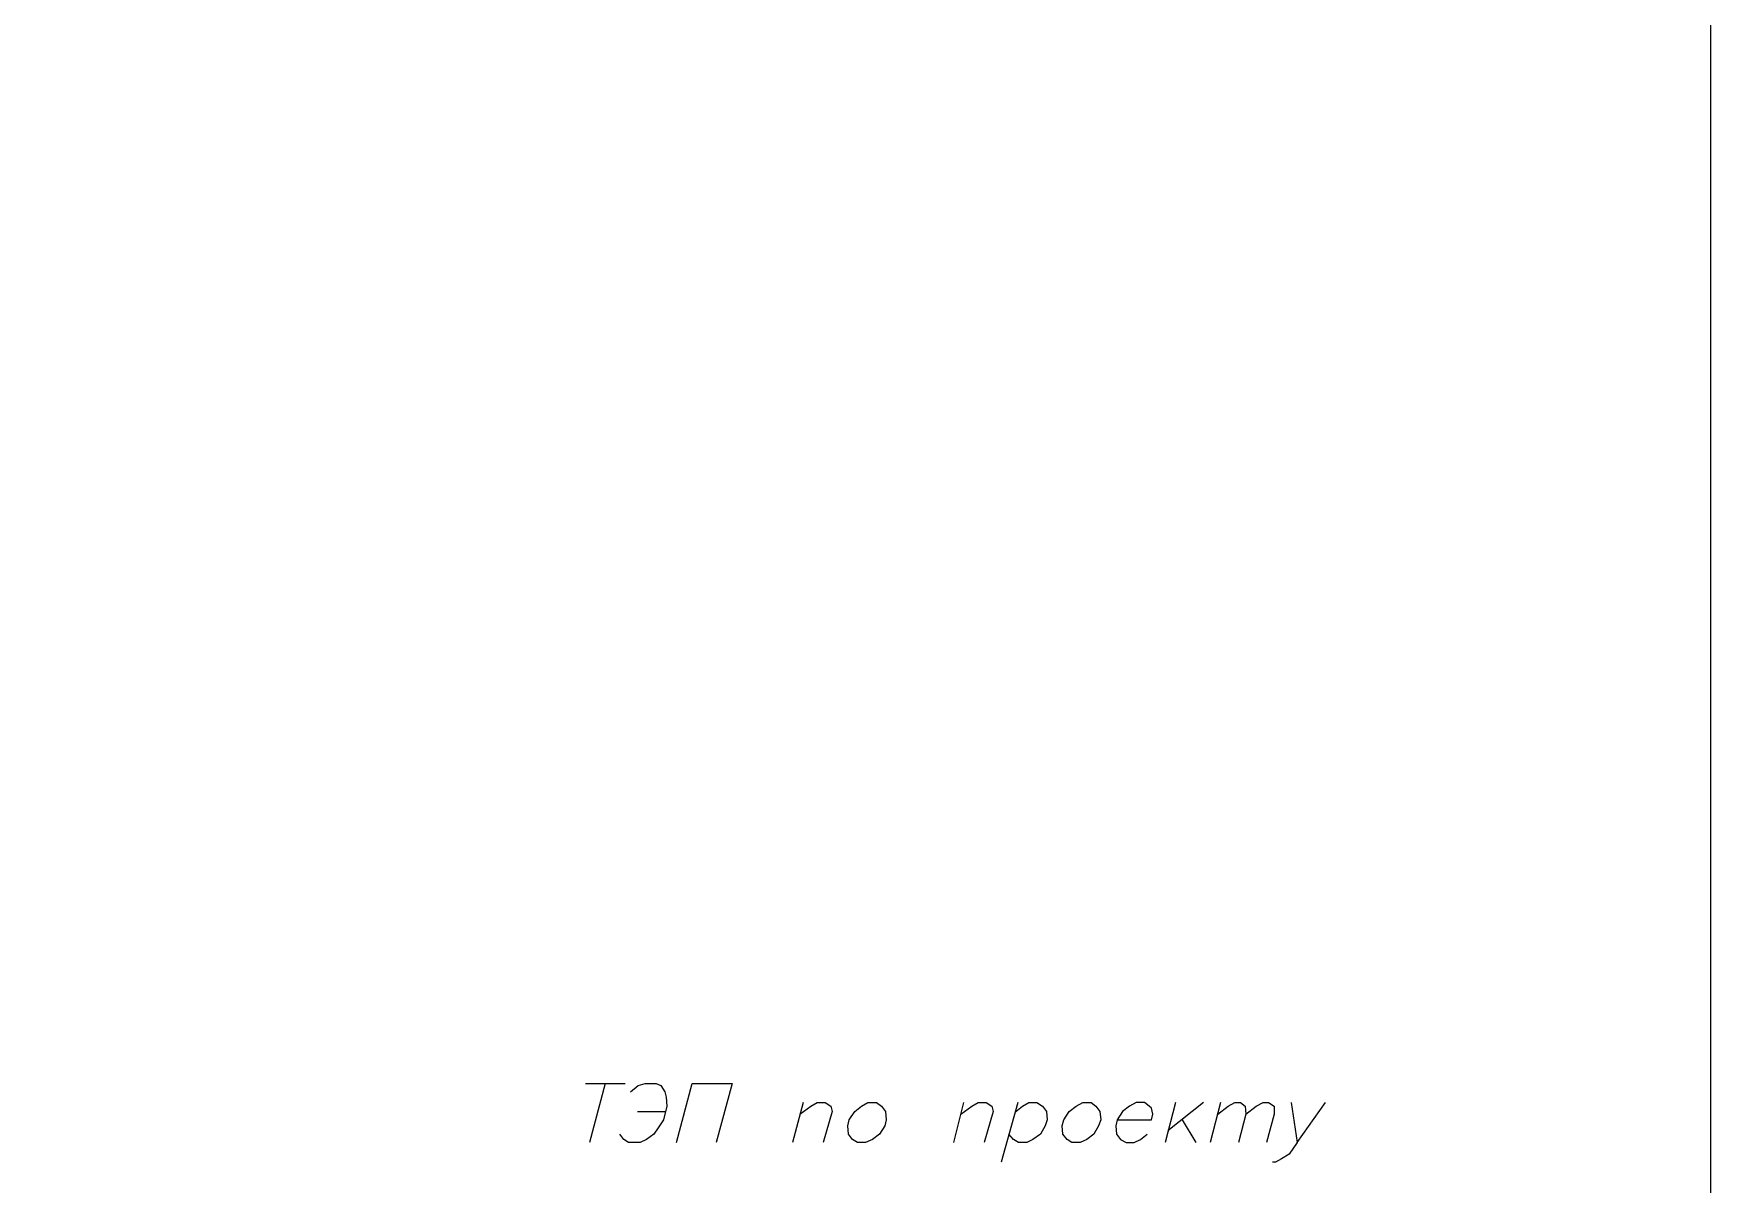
# Model space of a CAD drawing. Extents: x -39.3 to 16.4, y 0 to 11.7.
# Drawn here: x 12.346 to 16.425, y 3.044 to 5.845 of the extents above; entities that cross this region are included whole.
import ezdxf

# ---------------------------------------------------------------- set-up
doc = ezdxf.new("R2010")
doc.units = 0
doc.header["$MEASUREMENT"] = 0
doc.layers.add('PDF _Геометрия', color=7, linetype='Continuous')

msp = doc.modelspace()

# ---------------------------------------------------------------- linework, layer by layer
at = {"layer": 'PDF _Геометрия', "lineweight": 25}
for points in [[(0.1083, 0), (0.1083, 11.69), (16.425, 11.69), (16.425, 0)], [(14.375, 3.2433), (14.3967, 3.2433), (14.4083, 3.235), (14.4183, 3.2217), (14.42, 3.2017), (14.4167, 3.1867), (14.4033, 3.1667), (14.3867, 3.1533), (14.37, 3.1467), (14.35, 3.1467), (14.3383, 3.1533), (14.3283, 3.1667), (14.3267, 3.1867), (14.33, 3.2017), (14.3433, 3.2217), (14.36, 3.235)], [(14.8983, 3.2433), (14.9183, 3.2433), (14.93, 3.235), (14.94, 3.2217), (14.9417, 3.2017), (14.9367, 3.1867), (14.925, 3.1667), (14.9083, 3.1533), (14.8917, 3.1467), (14.8717, 3.1467), (14.86, 3.1533), (14.85, 3.1667), (14.8483, 3.1867), (14.8517, 3.2017), (14.865, 3.2217), (14.8817, 3.235)]]:
    msp.add_lwpolyline(points, close=True, dxfattribs=at)
for points in [[(13.6883, 3.29), (13.785, 3.29)], [(13.7367, 3.29), (13.6983, 3.1467)], [(13.7983, 3.27), (13.8167, 3.285), (13.8333, 3.29), (13.86, 3.29), (13.8717, 3.285), (13.8817, 3.27), (13.885, 3.2567), (13.8867, 3.235), (13.8783, 3.2017), (13.865, 3.1817), (13.855, 3.1667), (13.8367, 3.1533), (13.8217, 3.1467), (13.7933, 3.1467), (13.7817, 3.1533), (13.7717, 3.1667)], [(13.91, 3.1467), (13.9483, 3.29), (14.045, 3.29), (14.0067, 3.1467)], [(14.2183, 3.2433), (14.1917, 3.1467)], [(14.21, 3.215), (14.2367, 3.235), (14.2517, 3.2433), (14.2717, 3.2433), (14.285, 3.235), (14.2883, 3.2217), (14.2667, 3.1467)], [(14.6083, 3.2433), (14.5833, 3.1467)], [(14.6017, 3.215), (14.6283, 3.235), (14.6433, 3.2433), (14.6633, 3.2433), (14.6767, 3.235), (14.68, 3.2217), (14.6583, 3.1467)], [(14.74, 3.2433), (14.7, 3.0983)], [(14.735, 3.2217), (14.7517, 3.235), (14.7667, 3.2433), (14.7867, 3.2433), (14.8, 3.235), (14.81, 3.2217), (14.8117, 3.2017), (14.8067, 3.1867), (14.795, 3.1667), (14.7767, 3.1533), (14.7617, 3.1467), (14.7417, 3.1467), (14.73, 3.1533), (14.7183, 3.1667)], [(14.9817, 3.2017), (15.065, 3.2017), (15.0683, 3.215), (15.065, 3.23), (15.06, 3.235), (15.0483, 3.2433), (15.0283, 3.2433), (15.0117, 3.235), (14.995, 3.2217), (14.9817, 3.2017), (14.9783, 3.1867), (14.98, 3.1667), (14.99, 3.1533), (15.0033, 3.1467), (15.0233, 3.1467), (15.0383, 3.1533), (15.055, 3.1667)], [(15.1233, 3.2433), (15.0983, 3.1467)], [(15.1917, 3.2433), (15.105, 3.175)], [(15.2333, 3.2433), (15.2083, 3.1467)], [(15.2267, 3.215), (15.2517, 3.235), (15.2683, 3.2433), (15.2817, 3.2433), (15.2933, 3.235), (15.295, 3.215), (15.2767, 3.1467)], [(15.295, 3.215), (15.32, 3.235), (15.3367, 3.2433), (15.35, 3.2433), (15.3633, 3.235), (15.3633, 3.215), (15.345, 3.1467)], [(15.405, 3.2433), (15.42, 3.1467), (15.4883, 3.2433)], [(13.815, 3.2217), (13.8833, 3.2217)], [(15.14, 3.2017), (15.1733, 3.1467)], [(15.42, 3.1467), (15.4, 3.1183), (15.3817, 3.1067), (15.3667, 3.0983), (15.36, 3.0983)]]:
    msp.add_lwpolyline(points, dxfattribs=at)

doc.saveas('drawing.dxf')
